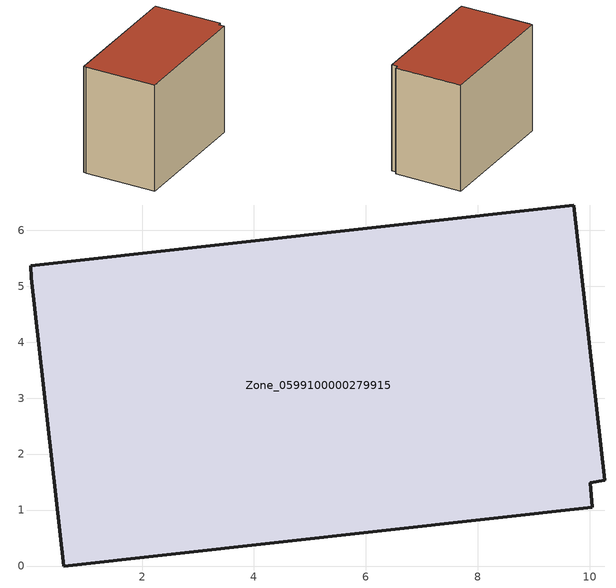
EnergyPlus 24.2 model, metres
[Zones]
Zone_0599100000279915
 floor ground (C_G): 0.02,5.15 0.01,5.36 9.71,6.45 10.27,1.53 10.01,1.49 10.05,1.05 0.6,0 z0
 wall outside (C_F): 10.27,1.53 9.71,6.45 0.01,5.36 0.02,5.15 0.6,0 10.05,1.05 10.01,1.49 10.27,1.53 z0:7.97
 roof outside (C_R): 0.01,5.36 0.02,5.15 0.6,0 10.05,1.05 10.01,1.49 10.27,1.53 9.71,6.45 z7.97
[BUILDING]
Pand.0599100000279915: North Axis=0; Terrain=City; Loads Convergence Tolerance Value=0.04; Temperature Convergence Tolerance Value=0.4; Solar Distribution=FullExterior; Maximum Number of Warmup Days=25; Minimum Number of Warmup Days=1
[Site:Location]
Rotterdam.The.Hague.AP_ZH_NLD Design_Conditions: Latitude=51.96; Longitude=4.45; Time Zone=1; Elevation=-4.5
[SITE:GROUNDTEMPERATURE:BUILDINGSURFACE]
18, 18, 18, 18, 18, 18, 18, 18, 18, 18, 18, 18
[MATERIAL] Thermal Absorptance=0.9; Solar Absorptance=0.7; Visible Absorptance=0.7
Name | Roughness | Thickness | Conductivity | Density | Specific Heat
G.TI.1946-1964 | MediumSmooth | 0.15 | 1 | 540 | 1210
F.TI.1946-1964 | Rough | 0.3 | 0.857143 | 1920 | 840
R.TI.1946-1964 | MediumRough | 0.2 | 0.277778 | 1500 | 1000
[CONSTRUCTION]
C_G: G.TI.1946-1964
C_F: F.TI.1946-1964
C_R: R.TI.1946-1964
[ZONE]
Zone_0599100000279915: Type=1; Multiplier=1; Ceiling Height=Autocalculate; Volume=Autocalculate; Floor Area=autocalculate; Part of Total Floor Area=Yes
[ZONEINFILTRATION:DESIGNFLOWRATE]
Infil_Zone_0599100000279915: Zone or ZoneList or Space or SpaceList=Zone_0599100000279915; Schedule=AlwaysOn; Design Flow Rate Calculation Method=Flow/Area; Flow Rate per Floor Area=0.003; Constant Term Coefficient=1; Temperature Term Coefficient=0; Velocity Term Coefficient=0; Velocity Squared Term Coefficient=0
[HVACTEMPLATE:ZONE:IDEALLOADSAIRSYSTEM]
Zone_0599100000279915: Maximum Heating Supply Air Temperature=50; Minimum Cooling Supply Air Temperature=13; Maximum Heating Supply Air Humidity Ratio=0.0156; Minimum Cooling Supply Air Humidity Ratio=0.0077; Heating Limit=NoLimit; Cooling Limit=NoLimit; Dehumidification Control Type=ConstantSensibleHeatRatio; Cooling Sensible Heat Ratio=0.7; Dehumidification Setpoint=60; Humidification Control Type=None; Humidification Setpoint=30; Outdoor Air Method=None; Outdoor Air Flow Rate per Person=0.00944; Outdoor Air Flow Rate per Zone Floor Area=0; Outdoor Air Flow Rate per Zone=0; Demand Controlled Ventilation Type=None; Outdoor Air Economizer Type=NoEconomizer; Heat Recovery Type=None; Sensible Heat Recovery Effectiveness=0.7; Latent Heat Recovery Effectiveness=0.65
[ZONECONTROL:THERMOSTAT]
ThermostatControl_Zone_0599100000279915: Zone or ZoneList=Zone_0599100000279915; Control Type Schedule=DualSetpointControlType; Control 1=Thermostat_Zone_0599100000279915; Temperature Difference Between Cutout And Setpoint=0
[THERMOSTATSETPOINT:DUALSETPOINT]
Thermostat_Zone_0599100000279915: Heating Setpoint Temperature Schedule=HeatingSetpoint_Zone_0599100000279915; Cooling Setpoint Temperature Schedule=CoolingSetpoint_Zone_0599100000279915
[SCHEDULE:COMPACT]
HeatingSetpoint_Zone_0599100000279915: Through: 12/31, For: AllDays, Until: 24:00, 21
CoolingSetpoint_Zone_0599100000279915: Through: 12/31, For: AllDays, Until: 24:00, 24
DualSetpointControlType: Through: 12/31, For: AllDays, Until: 24:00, 4
AlwaysOn: Through: 12/31, For: AllDays, Until: 24:00, 1
